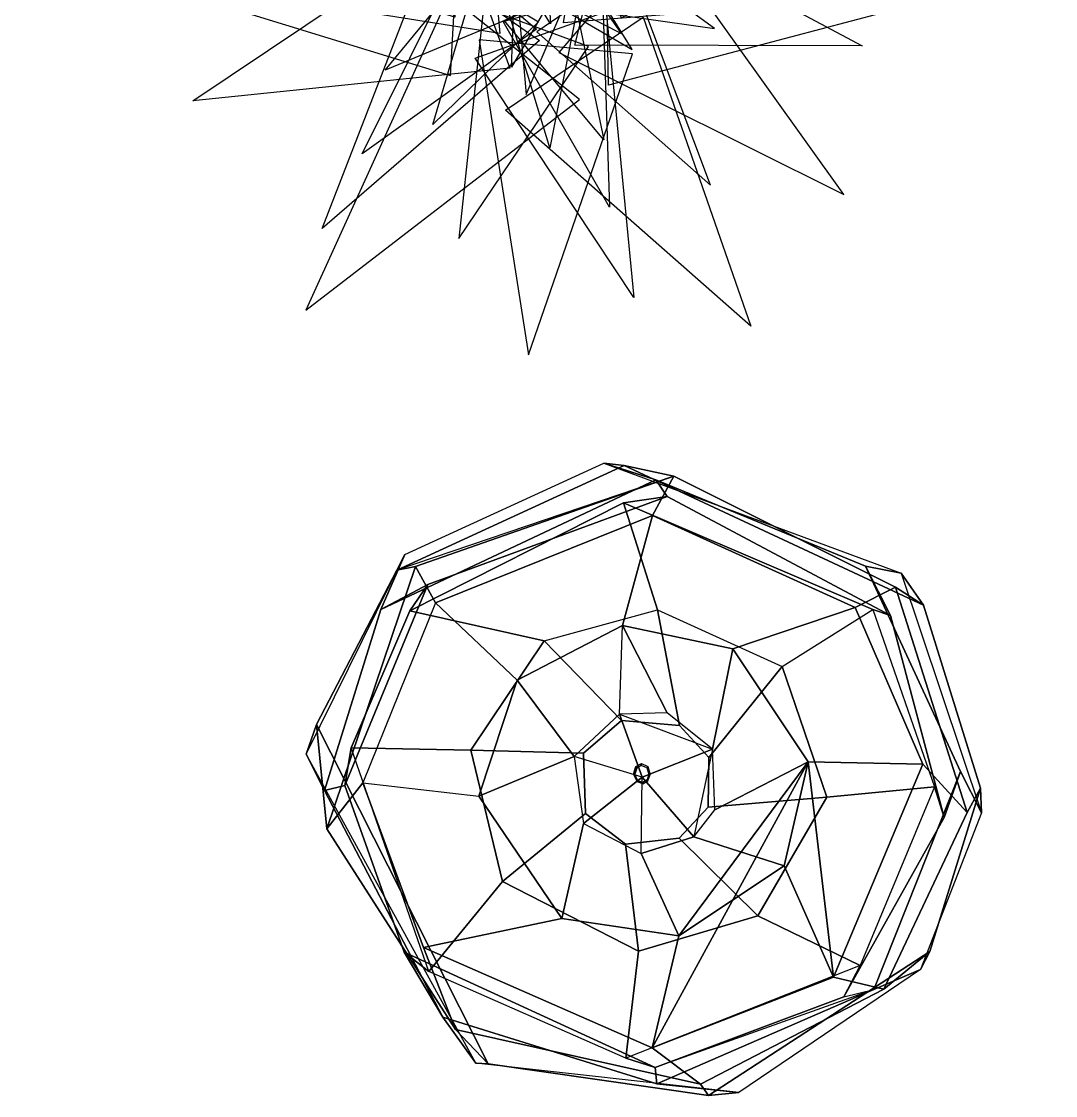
# Model space of a CAD drawing. Extents: x -6 to 11.6, y -2.5 to 13.7.
# Drawn here: x -0.36 to 4.55, y -2.13 to 2.96 of the extents above; entities that cross this region are included whole.
import ezdxf

# ---------------------------------------------------------------- set-up
doc = ezdxf.new("R2010")
doc.units = 0
doc.header["$LTSCALE"] = 1.25
doc.header["$MEASUREMENT"] = 0
doc.layers.get('0').update_dxf_attribs({"linetype": 'CONTINUOUS'})
doc.layers.add('PLANTS', color=3, linetype='CONTINUOUS')

# ---------------------------------------------------------------- blocks, each defined once
blk = doc.blocks.new('T39_BR')
at = {"color": 123}
for points in [[(-0.1935, 0.0363, 0.1042), (0.0221, 0.1404, 0.1425), (-0.2956, 0.521, 0.0302)], [(-0.1986, -0.0567, 0.0367), (0.0136, -0.1648, 0.0823), (-0.2992, -0.5149, -0.0879)]]:
    blk.add_3dface(points, dxfattribs=at)
at = {"color": 122}
for points in [[(0.1447, 0.0029, 0.1042), (-0.0413, 0.1537, 0.1425), (0.3552, 0.4513, 0.0302)], [(-0.1336, -0.1424, 0.1042), (-0.094, 0.0938, 0.1425), (-0.5881, 0.0544, 0.0302)], [(0.0926, -0.1625, 0.1042), (0.1149, 0.076, 0.1425), (0.5824, -0.0889, 0.0302)], [(-0.0958, -0.1687, 0.1042), (0.1117, -0.0491, 0.1425), (0.2473, -0.5259, 0.0302)]]:
    blk.add_3dface(points, dxfattribs=at)
blk = doc.blocks.new('T39')
for p, xscale, yscale, zscale, rotation in [((0, 0.0053, 0.0317), 1.1025, 1.1025, 1.1025, 61.00000000000007), ((0, 0.0053, 0.1652), 1.0164, 1.0164, 1.0164, 148.9999999999999), ((0, 0.0053, 0.2986), 0.9168390000000003, 0.9168390000000003, 0.9168390000000003, 294.9999999999997), ((0, 0.0053, 0.432), 0.7392000000000002, 0.7392000000000002, 0.7392000000000002, 134), ((0, 0.0053, 0.5654), 0.6830208000000002, 0.6830208000000002, 0.6830208000000002, 234.9999999999967), ((0, 0.0053, 0.8069), 0.4910107193677159, 0.4910107193677159, 0.4910107193677159, 221.9999999999999), ((0, 0.0053, 0.6988), 0.4967424000000003, 0.4967424000000003, 0.4967424000000003, 355.9999999999969), ((0, 0.0053, 0.9233), 0.330746068456335, 0.330746068456335, 0.330746068456335, 144.9999999999968), ((0, 0.0053, 1.0314), 0.277589800903991, 0.277589800903991, 0.277589800903991, 202.9999999999968), ((0, 0.0053, 1.1967), 0.1321750891682705, 0.1321750891682705, 0.1321750891682705, 243), ((0, 0.0053, 1.1394), 0.1509411590615465, 0.1509411590615465, 0.1509411590615465, 348.0000000000001), ((0.0043, 0.0004, 1.2795), 0.08262655131178832, 0.08262655131178832, 0.08262655131178832, 302.9999999999967)]:
    blk.add_blockref('T39_BR', p, dxfattribs=dict(xscale=xscale, yscale=yscale, zscale=zscale, rotation=rotation))
at = {"color": 25}
mesh = blk.add_polymesh((7, 2), dxfattribs=dict(at, m_close=True))
for k, corner in enumerate([(0.0121, 0.0188), (0.0054, 0.0043, 1.4372), (-0.0029, 0.0186), (0.0042, 0.0043, 1.4372), (-0.0121, 0.0067), (0.0035, 0.0034, 1.4372), (-0.0086, -0.0079), (0.0038, 0.0022, 1.4372), (0.005, -0.0142), (0.0048, 0.0018, 1.4372), (0.0185, -0.0075), (0.0059, 0.0023, 1.4372), (0.0216, 0.0072), (0.0061, 0.0034, 1.4372)]):
    mesh.set_mesh_vertex(divmod(k, 2), corner)
blk = doc.blocks.new('HTREE3')
at = {"color": 3}
blk.add_point((0, 0), dxfattribs=at)
mesh = blk.add_polyface(dxfattribs=at)
corners = [(-73.14, 64.89, -48), (-70.74, 69.86, -60), (-11.43, 98.53, -60), (-5.38, 97.77, -48), (77.22, 63.97, -60), (83.87, 53.94, -48), (101.16, -11.15, -60), (100.89, -3.45, -48), (82.96, -60.31, -60), (85.76, -54.69, -48), (28.83, -98.88, -60), (19.79, -99.87, -48), (-49.52, -89.68, -60), (-45.9, -89.88, -48), (-100.17, 7.2, -60), (-97.02, 16.47, -48)]
mesh.append_faces([[corners[k] for k in face] for face in [(0, 3, 0), (3, 5, 3), (5, 7, 5), (7, 9, 7), (9, 11, 9), (11, 13, 11), (13, 15, 13), (15, 0, 15), (0, 3, 0), (3, 5, 3)]], dxfattribs={"vtx0": -1, "color": 3})
mesh.append_faces([[corners[k] for k in face] for face in [(0, 1, 2, 3), (3, 2, 4, 5), (5, 4, 6, 7), (7, 6, 8, 9), (9, 8, 10, 11), (11, 10, 12, 13), (13, 12, 14, 15), (15, 14, 1, 0), (0, 1, 2, 3), (3, 2, 4, 5)]], dxfattribs={"vtx3": -1, "color": 3})
mesh = blk.add_polyface(dxfattribs=at)
corners = [(-77.83, 52.59, -72), (-70.74, 69.86, -60), (-11.43, 98.53, -60), (4.09, 93.3, -72), (77.22, 63.97, -60), (66.54, 66.23, -72), (101.16, -11.15, -60), (94.89, 1.77, -72), (82.96, -60.31, -60), (69.03, -66.59, -72), (28.83, -98.88, -60), (4.39, -96.19, -72), (-49.52, -89.68, -60), (-59.38, -75.31, -72), (-100.17, 7.2, -60), (-94.69, -4.23, -72)]
mesh.append_faces([[corners[k] for k in face] for face in [(0, 3, 0), (3, 5, 3), (5, 7, 5), (7, 9, 7), (9, 11, 9), (11, 13, 11), (13, 15, 13), (15, 0, 15), (0, 3, 0)]], dxfattribs={"vtx0": -1, "color": 3})
mesh.append_faces([[corners[k] for k in face] for face in [(0, 1, 2, 3), (3, 2, 4, 5), (5, 4, 6, 7), (7, 6, 8, 9), (9, 8, 10, 11), (11, 10, 12, 13), (13, 12, 14, 15), (15, 14, 1, 0), (0, 1, 2, 3)]], dxfattribs={"vtx3": -1, "color": 3})
mesh = blk.add_polyface(dxfattribs=at)
corners = [(-67.52, 66.06, -36), (-73.14, 64.89, -48), (-97.02, 16.47, -48), (-93.99, -16.26, -36), (-5.38, 97.77, -48), (9.48, 94.46, -36), (83.87, 53.94, -48), (75.56, 59.55, -36), (100.89, -3.45, -48), (96.86, -11.05, -36), (85.76, -54.69, -48), (72.05, -66.46, -36), (19.79, -99.87, -48), (17.37, -96.28, -36), (-45.9, -89.88, -48), (-55.66, -79.15, -36)]
mesh.append_faces([[corners[k] for k in face] for face in [(0, 3, 0), (0, 5, 0), (5, 7, 5), (7, 9, 7), (9, 11, 9), (11, 13, 11), (13, 15, 13), (15, 3, 15), (3, 0, 3), (0, 5, 1)]], dxfattribs={"vtx0": -1, "color": 3})
mesh.append_faces([[corners[k] for k in face] for face in [(0, 1, 2, 3), (0, 1, 4, 5), (5, 4, 6, 7), (7, 6, 8, 9), (9, 8, 10, 11), (11, 10, 12, 13), (13, 12, 14, 15), (15, 14, 2, 3), (3, 2, 1, 0), (0, 1, 4, 5)]], dxfattribs={"vtx3": -1, "color": 3})
mesh = blk.add_polyface(dxfattribs=at)
corners = [(-77.83, 52.59, -72), (-63.83, 60.42, -84), (7.45, 88.02, -84), (4.09, 93.3, -72), (74.07, 50.69, -84), (66.54, 66.23, -72), (90.06, -12.66, -84), (94.89, 1.77, -72), (60.12, -68.93, -84), (69.03, -66.59, -72), (3.9, -91.05, -84), (4.39, -96.19, -72), (-70.89, -54.88, -84), (-59.38, -75.31, -72), (-88.56, -2.61, -84), (-94.69, -4.23, -72)]
mesh.append_faces([[corners[k] for k in face] for face in [(9, 10, 11, 9)]], dxfattribs={"color": 3})
mesh.append_faces([[corners[k] for k in face] for face in [(0, 3, 0), (3, 5, 3), (5, 7, 5), (7, 9, 7), (11, 13, 11), (13, 15, 13), (15, 0, 15), (0, 3, 0)]], dxfattribs={"vtx0": -1, "color": 3})
mesh.append_faces([[corners[k] for k in face] for face in [(0, 1, 2, 3), (3, 2, 4, 5), (5, 4, 6, 7), (7, 6, 8, 9), (11, 10, 12, 13), (13, 12, 14, 15), (15, 14, 1, 0), (0, 1, 2, 3)]], dxfattribs={"vtx3": -1, "color": 3})
mesh = blk.add_polyface(dxfattribs=at)
corners = [(-61.61, 54.7, -24), (-67.52, 66.06, -36), (9.48, 94.46, -36), (3.07, 82.09, -24), (75.56, 59.55, -36), (63.48, 53.27, -24), (96.86, -11.05, -36), (83.69, 4.03, -24), (72.05, -66.46, -36), (57.03, -62.78, -24), (17.37, -96.28, -36), (3.01, -84.94, -24), (-55.66, -79.15, -36), (-65.12, -53.42, -24), (-93.99, -16.26, -36), (-83.26, -1.81, -24)]
mesh.append_faces([[corners[k] for k in face] for face in [(15, 14, 1, 0)]], dxfattribs={"color": 3})
mesh.append_faces([[corners[k] for k in face] for face in [(0, 3, 0), (3, 5, 3), (5, 7, 5), (7, 9, 7), (9, 11, 9), (11, 13, 11), (13, 15, 13)]], dxfattribs={"vtx0": -1, "color": 3})
mesh.append_faces([[corners[k] for k in face] for face in [(0, 1, 2, 3), (3, 2, 4, 5), (5, 4, 6, 7), (7, 6, 8, 9), (9, 8, 10, 11), (11, 10, 12, 13), (13, 12, 14, 15)]], dxfattribs={"vtx3": -1, "color": 3})
mesh = blk.add_polyface(dxfattribs=at)
corners = [(-88.56, -2.61, -84), (-86.76, 9.17, -96), (-69.26, 52.17, -96), (-63.83, 60.42, -84), (-5.58, 86.05, -96), (7.45, 88.02, -84), (68.73, 52.6, -96), (74.07, 50.69, -84), (87.14, -2.99, -96), (90.06, -12.66, -84), (65.01, -59.13, -96), (60.12, -68.93, -84), (-4.85, -88.16, -96), (3.9, -91.05, -84), (-63.53, -60.95, -96), (-70.89, -54.88, -84)]
mesh.append_faces([[corners[k] for k in face] for face in [(0, 3, 0), (3, 5, 3), (5, 7, 5), (7, 9, 7), (9, 11, 9), (11, 13, 11), (13, 15, 13), (15, 0, 15)]], dxfattribs={"vtx0": -1, "color": 3})
mesh.append_faces([[corners[k] for k in face] for face in [(0, 1, 2, 3), (3, 2, 4, 5), (5, 4, 6, 7), (7, 6, 8, 9), (9, 8, 10, 11), (11, 10, 12, 13), (13, 12, 14, 15), (15, 14, 1, 0)]], dxfattribs={"vtx3": -1, "color": 3})
mesh = blk.add_polyface(dxfattribs=at)
corners = [(-86.76, 9.17, -96), (-51.09, 8.42, -108), (-29.22, 42.78, -108), (-69.26, 52.17, -96), (4.54, 52.52, -108), (-5.58, 86.05, -96), (41.74, 34.66, -108), (68.73, 52.6, -96), (87.14, -2.99, -96), (55.09, -6.23, -108), (65.01, -59.13, -96), (34.45, -43.53, -108), (-4.85, -88.16, -96), (-1.05, -54.61, -108), (-63.53, -60.95, -96), (-41.56, -32.76, -108)]
mesh.append_faces([[corners[k] for k in face] for face in [(0, 3, 0), (3, 5, 3), (5, 7, 5), (6, 9, 6), (9, 11, 9), (11, 13, 11), (13, 15, 13), (15, 1, 15), (1, 2, 1)]], dxfattribs={"vtx0": -1, "color": 3})
mesh.append_faces([[corners[k] for k in face] for face in [(0, 1, 2, 3), (3, 2, 4, 5), (5, 4, 6, 7), (6, 7, 8, 9), (9, 8, 10, 11), (11, 10, 12, 13), (13, 12, 14, 15), (15, 14, 0, 1), (1, 0, 3, 2)]], dxfattribs={"vtx3": -1, "color": 3})
mesh = blk.add_polyface(dxfattribs=at)
corners = [(-37.26, 30.42, -12), (-61.61, 54.7, -24), (-83.26, -1.81, -24), (-48.69, -5.96, -12), (3.07, 82.09, -24), (-5.85, 47.56, -12), (63.48, 53.27, -24), (26.99, 40.27, -12), (83.69, 4.03, -24), (49.52, 4.84, -12), (57.03, -62.78, -24), (42.31, -27.8, -12), (3.01, -84.94, -24), (10.97, -49.74, -12), (-65.12, -53.42, -24), (-23.94, -44.38, -12)]
mesh.append_faces([[corners[k] for k in face] for face in [(0, 3, 0), (0, 5, 0), (5, 7, 5), (7, 9, 7), (9, 13, 11), (13, 15, 13), (15, 3, 15)]], dxfattribs={"vtx0": -1, "color": 3})
mesh.append_faces([[corners[k] for k in face] for face in [(9, 11, 9), (9, 9, 11), (9, 11, 10), (9, 10, 12), (9, 12, 13)]], dxfattribs={"vtx0": -1, "vtx2": -1, "color": 3})
mesh.append_faces([[corners[k] for k in face] for face in [(0, 1, 2, 3), (0, 1, 4, 5), (5, 4, 6, 7), (7, 6, 8, 9), (9, 8, 10, 11), (13, 12, 14, 15), (15, 14, 2, 3)]], dxfattribs={"vtx3": -1, "color": 3})
mesh = blk.add_polyface(dxfattribs=at)
corners = [(-17.43, 7.54, -113), (-51.09, 8.42, -108), (-29.22, 42.78, -108), (-6.12, 17.73, -113), (4.54, 52.52, -108), (11.17, 16.21, -113), (41.74, 34.66, -108), (19.87, 6.14, -113), (55.09, -6.23, -108), (19.7, -9.45, -113), (34.45, -43.53, -108), (11.04, -19.18, -113), (-1.05, -54.61, -108), (-4.91, -21.02, -113), (-41.56, -32.76, -108), (-16.92, -11.4, -113)]
mesh.append_faces([[corners[k] for k in face] for face in [(0, 3, 0), (3, 5, 3), (5, 7, 5), (7, 9, 7), (9, 11, 9), (11, 13, 11), (13, 15, 13), (15, 0, 15), (0, 3, 0)]], dxfattribs={"vtx0": -1, "color": 3})
mesh.append_faces([[corners[k] for k in face] for face in [(0, 1, 2, 3), (3, 2, 4, 5), (5, 4, 6, 7), (7, 6, 8, 9), (9, 8, 10, 11), (11, 10, 12, 13), (13, 12, 14, 15), (15, 14, 1, 0), (0, 1, 2, 3)]], dxfattribs={"vtx3": -1, "color": 3})
mesh = blk.add_polyface(dxfattribs=at)
corners = [(-20.23, 6.44, -4), (-37.26, 30.42, -12), (-48.69, -5.96, -12), (-6.72, 19.79, -4), (-5.85, 47.56, -12), (-17.48, -14.53, -4), (-23.94, -44.38, -12), (-0.3, -23.98, -4), (10.97, -49.74, -12), (15.46, -18.69, -4), (42.31, -27.8, -12), (21.69, -10.25, -4), (49.52, 4.84, -12), (21, 8.82, -4), (26.99, 40.27, -12), (7.43, 20.16, -4)]
mesh.append_faces([[corners[k] for k in face] for face in [(0, 1, 2, 0), (15, 3, 4, 15)]], dxfattribs={"color": 3})
mesh.append_faces([[corners[k] for k in face] for face in [(0, 1, 0), (0, 2, 0), (5, 6, 5), (7, 8, 7), (9, 10, 9), (11, 12, 11), (13, 14, 13)]], dxfattribs={"vtx0": -1, "color": 3})
mesh.append_faces([[corners[k] for k in face] for face in [(0, 3, 4, 1), (0, 5, 6, 2), (5, 7, 8, 6), (7, 9, 10, 8), (9, 11, 12, 10), (11, 13, 14, 12), (13, 15, 4, 14)]], dxfattribs={"vtx3": -1, "color": 3})
mesh = blk.add_polyface(dxfattribs=at)
corners = [(0, 0), (-17.48, -14.53, -4), (-0.3, -23.98, -4), (15.46, -18.69, -4), (21, 8.82, -4), (-6.72, 19.79, -4), (-20.23, 6.44, -4)]
mesh.append_faces([[corners[k] for k in face] for face in [(0, 1, 2, 0), (0, 3, 2, 0), (0, 4, 3, 0), (0, 5, 4, 0), (0, 6, 5, 0), (0, 6, 1, 0)]], dxfattribs={"color": 3})
blk = doc.blocks.new('TRUNK')
at = {"color": 16}
mesh = blk.add_polyface(dxfattribs=at)
corners = [(-8.7, 3.1, 48), (-10.2, 3.1), (-7.4, 10.5), (-6.3, 9, 48), (-0.8, 13.6), (-0.9, 11.6, 48), (7, 10.6), (5.7, 9.2, 48), (8.3, 2.9, 48), (9.8, 2.7), (6, -2.7, 48), (6.9, -3.7), (0.9, -5.3, 48), (0.9, -6.5), (-5.9, -4.8), (-5.1, -3.8, 48)]
mesh.append_faces([[corners[k] for k in face] for face in [(8, 10, 11, 9), (15, 0, 1, 14)]], dxfattribs={"color": 16})
mesh.append_faces([[corners[k] for k in face] for face in [(0, 3, 0), (2, 3, 2), (4, 5, 4), (6, 9, 6), (10, 11, 10), (12, 15, 12)]], dxfattribs={"vtx0": -1, "color": 16})
mesh.append_faces([[corners[k] for k in face] for face in [(0, 2, 3)]], dxfattribs={"vtx0": -1, "vtx2": -1, "color": 16})
mesh.append_faces([[corners[k] for k in face] for face in [(0, 0, 1, 2), (2, 4, 5, 3), (4, 6, 7, 5), (6, 7, 8, 9), (10, 12, 13, 11), (12, 13, 14, 15)]], dxfattribs={"vtx3": -1, "color": 16})
blk = doc.blocks.new('HTRUNK')
blk.add_blockref('TRUNK', (0, 0))
blk = doc.blocks.new('FTREE10')
at = {"yscale": 0.95, "zscale": 1.5}
blk.add_blockref('HTREE3', (0.03, 0, 280.5), dxfattribs=at)
at = {"xscale": 0.25, "yscale": 0.3, "zscale": 3}
blk.add_blockref('HTRUNK', (0, 0), dxfattribs=at)
blk = doc.blocks.new('T2')
at = {"xscale": 0.005305706757857287, "yscale": 0.005305706757857287, "zscale": 0.005305706757857287}
blk.add_blockref('FTREE10', (0.0022, 0, 0.0002), dxfattribs=at)

msp = doc.modelspace()

# ---------------------------------------------------------------- block references
at = {"layer": 'PLANTS', "xscale": 3, "yscale": 3, "zscale": 3}
for name, p in [('T39', (2.092, 3.19)), ('T2', (2.579, -0.624))]:
    msp.add_blockref(name, p, dxfattribs=at)

doc.saveas('drawing.dxf')
